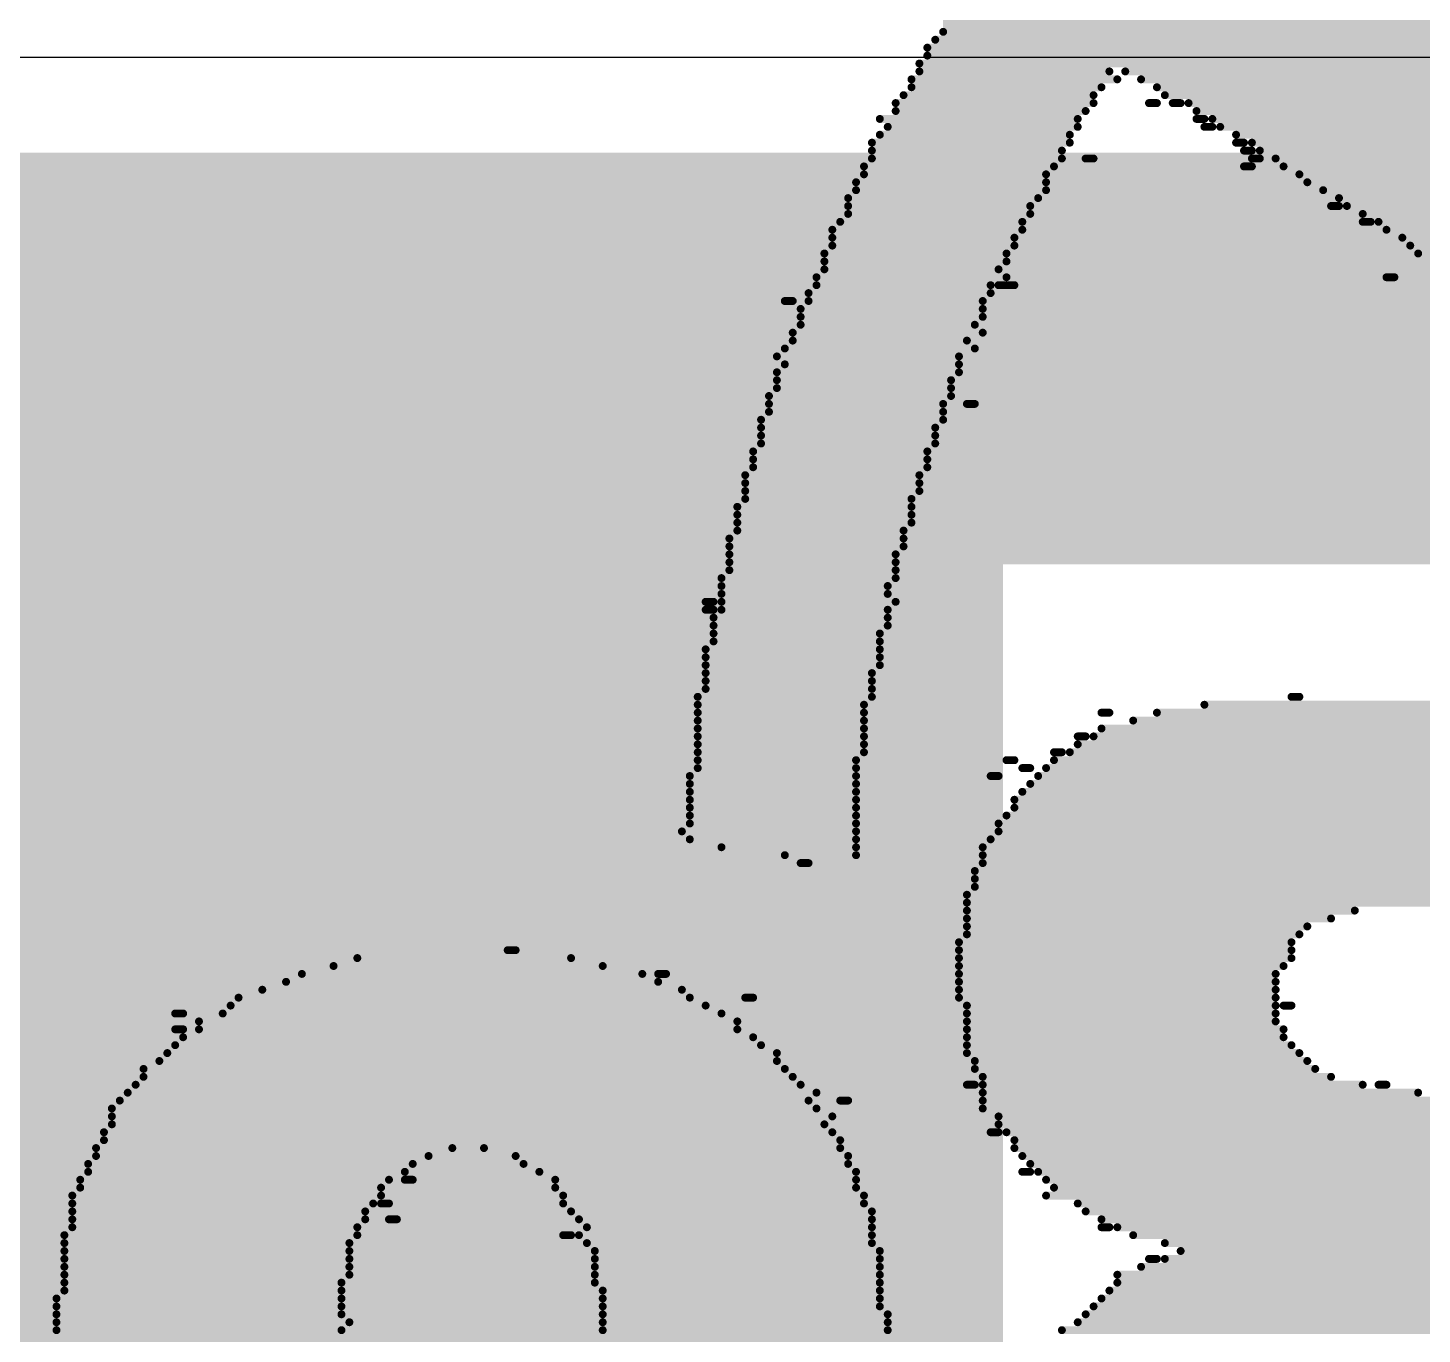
# Model space of a CAD drawing. Header units: inches. Extents: x -5 to 433, y -20 to 71.
# Drawn here: x 12.569 to 17.042, y 53.156 to 57.347 of the extents above; entities that cross this region are included whole.
import ezdxf

# ---------------------------------------------------------------- set-up
doc = ezdxf.new("R2010")
doc.units = ezdxf.units.IN
doc.layers.add('Bottom Overlay', color=54, linetype='Continuous')
doc.layers.add('Top Layer', color=1, linetype='Continuous')

msp = doc.modelspace()

# ---------------------------------------------------------------- hatches: boundary and pattern name
at = {"layer": 'Top Layer'}
for points in [[(10.3378, 55.626), (76.581, 55.626), (76.581, 56.9468), (10.3378, 56.9468)], [(10.3378, 7.1882), (15.6972, 7.1882), (15.6972, 56.9468), (10.3378, 56.9468)]]:
    msp.add_hatch(color=1, dxfattribs=at).paths.add_polyline_path(points)

# ---------------------------------------------------------------- linework, layer by layer
at = {"layer": 'Bottom Overlay', "const_width": 0.0254}
for points in [[(15.5054, 57.3596), (19.5186, 57.3596)], [(15.5054, 57.3342), (19.544, 57.3342)], [(15.48, 57.3088), (19.5694, 57.3088)], [(15.4546, 57.2834), (19.5948, 57.2834)], [(15.4546, 57.258), (19.6202, 57.258)], [(15.4292, 57.2326), (19.6456, 57.2326)], [(15.4292, 57.2072), (16.0388, 57.2072)], [(16.0896, 57.2072), (19.671, 57.2072)], [(15.4038, 57.1818), (16.0642, 57.1818)], [(15.4038, 57.1564), (16.0134, 57.1564)], [(16.1404, 57.1818), (19.6964, 57.1818)], [(16.1912, 57.1564), (19.7218, 57.1564)], [(15.3784, 57.131), (15.988, 57.131)], [(16.2166, 57.131), (19.7472, 57.131)], [(15.353, 57.1056), (15.988, 57.1056)], [(15.353, 57.0802), (15.9626, 57.0802)], [(16.1658, 57.1056), (16.1912, 57.1056)], [(16.242, 57.1056), (16.2674, 57.1056)], [(16.2928, 57.1056), (19.7726, 57.1056)], [(16.3182, 57.0802), (19.798, 57.0802)], [(15.3022, 57.0548), (15.9372, 57.0548)], [(15.3276, 57.0294), (15.9372, 57.0294)], [(16.3182, 57.0548), (16.3436, 57.0548)], [(16.3436, 57.0294), (16.369, 57.0294)], [(16.369, 57.0548), (19.8234, 57.0548)], [(16.3944, 57.0294), (19.8488, 57.0294)], [(15.2768, 56.9786), (15.9118, 56.9786)], [(15.3022, 57.004), (15.9118, 57.004)], [(16.4452, 57.004), (19.8996, 57.004)], [(16.4452, 56.9786), (16.4706, 56.9786)], [(16.496, 56.9786), (19.925, 56.9786)], [(15.2768, 56.9532), (15.8864, 56.9532)], [(16.4706, 56.9532), (16.496, 56.9532)], [(16.5214, 56.9532), (19.925, 56.9532)], [(15.2514, 56.9024), (15.861, 56.9024)], [(15.2768, 56.9278), (15.8864, 56.9278)], [(15.9626, 56.9278), (15.988, 56.9278)], [(16.4706, 56.9024), (16.496, 56.9024)], [(16.496, 56.9278), (16.5214, 56.9278)], [(16.5722, 56.9278), (19.9504, 56.9278)], [(16.5976, 56.9024), (20.0012, 56.9024)], [(15.226, 56.8516), (15.8356, 56.8516)], [(15.2514, 56.877), (15.8356, 56.877)], [(16.6484, 56.877), (20.0266, 56.877)], [(16.6738, 56.8516), (20.052, 56.8516)], [(15.2006, 56.8008), (15.8102, 56.8008)], [(15.226, 56.8262), (15.8356, 56.8262)], [(16.7246, 56.8262), (20.0774, 56.8262)], [(16.7754, 56.8008), (20.1028, 56.8008)], [(15.2006, 56.7754), (15.7848, 56.7754)], [(16.75, 56.7754), (16.7754, 56.7754)], [(16.8008, 56.7754), (20.1282, 56.7754)], [(15.1752, 56.7246), (15.7594, 56.7246)], [(15.2006, 56.75), (15.7848, 56.75)], [(16.8516, 56.75), (20.1536, 56.75)], [(16.8516, 56.7246), (16.877, 56.7246)], [(16.9024, 56.7246), (20.179, 56.7246)], [(15.1498, 56.6992), (15.7594, 56.6992)], [(15.1498, 56.6738), (15.734, 56.6738)], [(16.9278, 56.6992), (20.2044, 56.6992)], [(16.9786, 56.6738), (20.2298, 56.6738)], [(15.1244, 56.623), (15.7086, 56.623)], [(15.1498, 56.6484), (15.734, 56.6484)], [(17.004, 56.6484), (20.2806, 56.6484)], [(17.0294, 56.623), (20.2806, 56.623)], [(15.1244, 56.5976), (15.7086, 56.5976)], [(15.099, 56.5468), (15.7086, 56.5468)], [(15.1244, 56.5722), (15.6832, 56.5722)], [(16.9278, 56.5468), (16.9532, 56.5468)], [(15.0736, 56.496), (15.6578, 56.496)], [(15.099, 56.5214), (15.6578, 56.5214)], [(15.6832, 56.5214), (15.734, 56.5214)], [(14.9974, 56.4706), (15.0228, 56.4706)], [(15.0482, 56.4452), (15.6324, 56.4452)], [(15.0736, 56.4706), (15.6324, 56.4706)], [(15.0482, 56.4198), (15.6324, 56.4198)], [(15.0482, 56.3944), (15.607, 56.3944)], [(15.0228, 56.369), (15.6324, 56.369)], [(14.9974, 56.3182), (15.607, 56.3182)], [(15.0228, 56.3436), (15.5816, 56.3436)], [(14.972, 56.2928), (15.5562, 56.2928)], [(14.9974, 56.2674), (15.5562, 56.2674)], [(14.972, 56.242), (15.5562, 56.242)], [(14.972, 56.2166), (15.5308, 56.2166)], [(14.972, 56.1912), (15.5308, 56.1912)], [(14.9466, 56.1658), (15.5308, 56.1658)], [(14.9466, 56.1404), (15.5054, 56.1404)], [(15.5816, 56.1404), (15.607, 56.1404)], [(14.9212, 56.0896), (15.5054, 56.0896)], [(14.9466, 56.115), (15.5054, 56.115)], [(14.9212, 56.0642), (15.48, 56.0642)], [(14.9212, 56.0388), (15.48, 56.0388)], [(14.9212, 56.0134), (15.48, 56.0134)], [(14.8958, 55.988), (15.4546, 55.988)], [(14.8958, 55.9626), (15.4546, 55.9626)], [(14.8704, 55.9118), (15.4292, 55.9118)], [(14.8958, 55.9372), (15.4546, 55.9372)], [(14.8704, 55.8864), (15.4292, 55.8864)], [(14.8704, 55.861), (15.4292, 55.861)], [(14.8704, 55.8356), (15.4038, 55.8356)], [(14.845, 55.8102), (15.4038, 55.8102)], [(14.845, 55.7848), (15.4038, 55.7848)], [(14.845, 55.7594), (15.4038, 55.7594)], [(14.845, 55.734), (15.3784, 55.734)], [(14.8196, 55.7086), (15.3784, 55.7086)], [(14.8196, 55.6832), (15.3784, 55.6832)], [(14.8196, 55.6578), (15.353, 55.6578)], [(14.8196, 55.6324), (15.353, 55.6324)], [(14.8196, 55.607), (15.353, 55.607)], [(14.7942, 55.5816), (15.353, 55.5816)], [(14.7942, 55.5562), (15.3276, 55.5562)], [(14.7434, 55.5054), (14.7688, 55.5054)], [(14.7942, 55.5308), (15.3276, 55.5308)], [(14.7942, 55.5054), (15.353, 55.5054)], [(14.7434, 55.48), (14.7688, 55.48)], [(14.7942, 55.48), (15.3276, 55.48)], [(14.7688, 55.4546), (15.3276, 55.4546)], [(14.7688, 55.4292), (15.3276, 55.4292)], [(14.7688, 55.4038), (15.3022, 55.4038)], [(14.7688, 55.3784), (15.3022, 55.3784)], [(14.7434, 55.353), (15.3022, 55.353)], [(14.7434, 55.3276), (15.3022, 55.3276)], [(14.7434, 55.3022), (15.3022, 55.3022)], [(14.7434, 55.2768), (15.2768, 55.2768)], [(14.7434, 55.2514), (15.2768, 55.2514)], [(14.718, 55.2006), (15.2768, 55.2006)], [(14.7434, 55.226), (15.2768, 55.226)], [(16.623, 55.2006), (16.6484, 55.2006)], [(14.718, 55.1752), (15.2514, 55.1752)], [(14.718, 55.1498), (15.2514, 55.1498)], [(16.0134, 55.1498), (16.0388, 55.1498)], [(16.1912, 55.1498), (18.4264, 55.1498)], [(16.3436, 55.1752), (18.4264, 55.1752)], [(14.718, 55.1244), (15.2514, 55.1244)], [(14.718, 55.099), (15.2514, 55.099)], [(16.0134, 55.099), (18.4264, 55.099)], [(16.115, 55.1244), (18.4264, 55.1244)], [(14.718, 55.0736), (15.2514, 55.0736)], [(15.9372, 55.0736), (15.9626, 55.0736)], [(15.988, 55.0736), (18.4264, 55.0736)], [(14.718, 55.0482), (15.2514, 55.0482)], [(14.718, 55.0228), (15.2514, 55.0228)], [(15.861, 55.0228), (15.8864, 55.0228)], [(15.9118, 55.0228), (18.4264, 55.0228)], [(15.9372, 55.0482), (18.4264, 55.0482)], [(14.718, 54.9974), (15.226, 54.9974)], [(14.718, 54.972), (15.226, 54.972)], [(15.7086, 54.9974), (15.734, 54.9974)], [(15.7594, 54.972), (15.7848, 54.972)], [(15.8356, 54.972), (18.4264, 54.972)], [(15.861, 54.9974), (18.4264, 54.9974)], [(14.6926, 54.9466), (15.226, 54.9466)], [(14.6926, 54.9212), (15.226, 54.9212)], [(15.6578, 54.9466), (15.6832, 54.9466)], [(15.7848, 54.9212), (18.4264, 54.9212)], [(15.8102, 54.9466), (18.4264, 54.9466)], [(14.6926, 54.8958), (15.226, 54.8958)], [(15.7594, 54.8958), (18.4264, 54.8958)], [(14.6926, 54.8704), (15.226, 54.8704)], [(14.6926, 54.845), (15.226, 54.845)], [(15.734, 54.8704), (18.4264, 54.8704)], [(15.734, 54.845), (18.4264, 54.845)], [(14.6926, 54.8196), (15.226, 54.8196)], [(14.6926, 54.7942), (15.226, 54.7942)], [(15.6832, 54.7942), (18.4264, 54.7942)], [(15.7086, 54.8196), (18.4264, 54.8196)], [(14.6672, 54.7688), (15.226, 54.7688)], [(14.6926, 54.7434), (15.226, 54.7434)], [(15.6578, 54.7434), (18.4264, 54.7434)], [(15.6832, 54.7688), (18.4264, 54.7688)], [(14.7942, 54.718), (15.226, 54.718)], [(15.6324, 54.718), (18.4264, 54.718)], [(14.9974, 54.6926), (15.226, 54.6926)], [(15.0482, 54.6672), (15.0736, 54.6672)], [(15.6324, 54.6926), (18.4264, 54.6926)], [(15.6324, 54.6672), (18.4264, 54.6672)], [(15.607, 54.6418), (18.4264, 54.6418)], [(15.607, 54.6164), (18.4264, 54.6164)], [(15.5816, 54.5656), (18.4264, 54.5656)], [(15.607, 54.591), (18.4264, 54.591)], [(15.5816, 54.5402), (18.4264, 54.5402)], [(15.5816, 54.5148), (16.8262, 54.5148)], [(15.5816, 54.4894), (16.75, 54.4894)], [(15.5816, 54.464), (16.6738, 54.464)], [(15.5816, 54.4386), (16.6484, 54.4386)], [(14.1084, 54.3878), (14.1338, 54.3878)], [(15.5562, 54.4132), (16.623, 54.4132)], [(15.5562, 54.3878), (16.623, 54.3878)], [(13.5496, 54.337), (14.4132, 54.337)], [(13.6258, 54.3624), (14.3116, 54.3624)], [(15.5562, 54.3624), (16.623, 54.3624)], [(15.5562, 54.337), (16.5976, 54.337)], [(13.448, 54.3116), (14.5402, 54.3116)], [(14.591, 54.3116), (14.6164, 54.3116)], [(15.5562, 54.3116), (16.5722, 54.3116)], [(13.321, 54.2608), (14.6672, 54.2608)], [(13.3972, 54.2862), (14.591, 54.2862)], [(15.5562, 54.2862), (16.5722, 54.2862)], [(15.5562, 54.2608), (16.5722, 54.2608)], [(13.2194, 54.21), (14.7434, 54.21)], [(13.2448, 54.2354), (14.6926, 54.2354)], [(14.8704, 54.2354), (14.8958, 54.2354)], [(15.5562, 54.2354), (16.5722, 54.2354)], [(15.5816, 54.21), (16.5722, 54.21)], [(16.5976, 54.21), (16.623, 54.21)], [(13.0416, 54.1846), (13.067, 54.1846)], [(13.1178, 54.1592), (14.845, 54.1592)], [(13.194, 54.1846), (14.7942, 54.1846)], [(15.5816, 54.1846), (16.5722, 54.1846)], [(15.5816, 54.1592), (16.5722, 54.1592)], [(13.0416, 54.1338), (13.067, 54.1338)], [(13.1178, 54.1338), (14.845, 54.1338)], [(15.5816, 54.1338), (16.5976, 54.1338)], [(13.0416, 54.083), (14.9212, 54.083)], [(13.067, 54.1084), (14.8958, 54.1084)], [(15.5816, 54.1084), (16.5976, 54.1084)], [(15.5816, 54.083), (16.623, 54.083)], [(12.9908, 54.0322), (14.972, 54.0322)], [(13.0162, 54.0576), (14.972, 54.0576)], [(15.5816, 54.0576), (16.6484, 54.0576)], [(15.607, 54.0322), (16.6738, 54.0322)], [(12.94, 54.0068), (14.9974, 54.0068)], [(12.94, 53.9814), (15.0228, 53.9814)], [(15.607, 54.0068), (16.6992, 54.0068)], [(15.6324, 53.9814), (16.75, 53.9814)], [(12.9146, 53.956), (15.0482, 53.956)], [(15.5816, 53.956), (15.607, 53.956)], [(15.6324, 53.956), (16.8516, 53.956)], [(16.9024, 53.956), (16.9278, 53.956)], [(12.8638, 53.9052), (15.0736, 53.9052)], [(12.8892, 53.9306), (15.099, 53.9306)], [(15.1752, 53.9052), (15.2006, 53.9052)], [(15.6324, 53.9306), (17.0294, 53.9306)], [(15.6324, 53.9052), (18.4264, 53.9052)], [(12.8384, 53.8798), (15.099, 53.8798)], [(12.8384, 53.8544), (15.1498, 53.8544)], [(15.6324, 53.8798), (18.4264, 53.8798)], [(15.6832, 53.8544), (18.4264, 53.8544)], [(12.813, 53.8036), (15.1498, 53.8036)], [(12.8384, 53.829), (15.1244, 53.829)], [(15.6578, 53.8036), (15.6832, 53.8036)], [(15.6832, 53.829), (18.4264, 53.829)], [(15.7086, 53.8036), (18.4264, 53.8036)], [(12.813, 53.7782), (15.1752, 53.7782)], [(15.734, 53.7782), (18.4264, 53.7782)], [(12.7876, 53.7528), (13.9306, 53.7528)], [(12.7876, 53.7274), (13.8544, 53.7274)], [(14.0322, 53.7528), (15.1752, 53.7528)], [(14.1338, 53.7274), (15.2006, 53.7274)], [(15.734, 53.7528), (18.4264, 53.7528)], [(15.7594, 53.7274), (18.4264, 53.7274)], [(12.7622, 53.702), (13.8036, 53.702)], [(12.7622, 53.6766), (13.7782, 53.6766)], [(14.1592, 53.702), (15.2006, 53.702)], [(14.21, 53.6766), (15.226, 53.6766)], [(15.7594, 53.6766), (15.7848, 53.6766)], [(15.7848, 53.702), (18.4264, 53.702)], [(15.8102, 53.6766), (18.4264, 53.6766)], [(12.7368, 53.6512), (13.7274, 53.6512)], [(12.7368, 53.6258), (13.702, 53.6258)], [(13.7782, 53.6512), (13.8036, 53.6512)], [(14.2608, 53.6512), (15.226, 53.6512)], [(14.2608, 53.6258), (15.226, 53.6258)], [(15.8356, 53.6512), (18.4264, 53.6512)], [(15.861, 53.6258), (18.4264, 53.6258)], [(12.7114, 53.6004), (13.702, 53.6004)], [(14.2862, 53.6004), (15.2514, 53.6004)], [(15.8356, 53.6004), (18.4264, 53.6004)], [(12.7114, 53.575), (13.6766, 53.575)], [(12.7114, 53.5496), (13.6512, 53.5496)], [(13.702, 53.575), (13.7274, 53.575)], [(14.2862, 53.575), (15.2514, 53.575)], [(14.3116, 53.5496), (15.2768, 53.5496)], [(15.9372, 53.575), (18.4264, 53.575)], [(15.9626, 53.5496), (18.4264, 53.5496)], [(12.7114, 53.5242), (13.6512, 53.5242)], [(12.7114, 53.4988), (13.6258, 53.4988)], [(13.7274, 53.5242), (13.7528, 53.5242)], [(14.337, 53.5242), (15.2768, 53.5242)], [(14.3624, 53.4988), (15.2768, 53.4988)], [(16.0134, 53.5242), (18.4264, 53.5242)], [(16.0134, 53.4988), (16.0388, 53.4988)], [(16.0642, 53.4988), (18.4264, 53.4988)], [(12.686, 53.4734), (13.6258, 53.4734)], [(12.686, 53.448), (13.6004, 53.448)], [(14.2862, 53.4734), (14.3116, 53.4734)], [(14.337, 53.4734), (15.2768, 53.4734)], [(14.3624, 53.448), (15.2768, 53.448)], [(16.115, 53.4734), (18.4264, 53.4734)], [(16.2166, 53.448), (18.4264, 53.448)], [(12.686, 53.4226), (13.6004, 53.4226)], [(14.3878, 53.4226), (15.3022, 53.4226)], [(16.2674, 53.4226), (18.4264, 53.4226)], [(12.686, 53.3972), (13.6004, 53.3972)], [(12.686, 53.3718), (13.6004, 53.3718)], [(14.3878, 53.3972), (15.3022, 53.3972)], [(14.3878, 53.3718), (15.3022, 53.3718)], [(16.1404, 53.3718), (18.4264, 53.3718)], [(16.1658, 53.3972), (16.1912, 53.3972)], [(16.2166, 53.3972), (18.4264, 53.3972)], [(12.686, 53.3464), (13.6004, 53.3464)], [(12.686, 53.321), (13.575, 53.321)], [(14.3878, 53.3464), (15.3022, 53.3464)], [(14.3878, 53.321), (15.3022, 53.321)], [(16.0642, 53.3464), (18.4264, 53.3464)], [(16.0642, 53.321), (18.4264, 53.321)], [(12.6606, 53.2702), (13.575, 53.2702)], [(12.686, 53.2956), (13.575, 53.2956)], [(14.4132, 53.2956), (15.3022, 53.2956)], [(14.4132, 53.2702), (15.3022, 53.2702)], [(16.0134, 53.2702), (17.2072, 53.2702)], [(16.0388, 53.2956), (17.2834, 53.2956)], [(12.6606, 53.2448), (13.575, 53.2448)], [(12.6606, 53.2194), (13.575, 53.2194)], [(14.4132, 53.2448), (15.3022, 53.2448)], [(14.4132, 53.2194), (15.3276, 53.2194)], [(15.9626, 53.2194), (17.131, 53.2194)], [(15.988, 53.2448), (17.131, 53.2448)], [(12.6606, 53.194), (13.6004, 53.194)], [(14.4132, 53.194), (15.3276, 53.194)], [(15.9372, 53.194), (17.1056, 53.194)], [(12.6606, 53.1686), (13.575, 53.1686)], [(14.4132, 53.1686), (15.3276, 53.1686)], [(15.8864, 53.1686), (17.0802, 53.1686)]]:
    msp.add_lwpolyline(points, dxfattribs=at)
at = {"layer": 'Bottom Overlay', "const_width": 0.0127}
for points in [[(15.4991, 57.3342, 1), (15.5118, 57.3342, 1)], [(15.4737, 57.3088, 1), (15.4864, 57.3088, 1)], [(15.4483, 57.2834, 1), (15.461, 57.2834, 1)], [(15.4483, 57.258, 1), (15.461, 57.258, 1)], [(15.4229, 57.2326, 1), (15.4356, 57.2326, 1)], [(15.4229, 57.2072, 1), (15.4356, 57.2072, 1)], [(16.0325, 57.2072, 1), (16.0452, 57.2072, 1)], [(16.0833, 57.2072, 1), (16.096, 57.2072, 1)], [(15.3975, 57.1818, 1), (15.4102, 57.1818, 1)], [(15.3975, 57.1564, 1), (15.4102, 57.1564, 1)], [(16.0071, 57.1564, 1), (16.0198, 57.1564, 1)], [(16.0579, 57.1818, 1), (16.0706, 57.1818, 1)], [(16.1341, 57.1818, 1), (16.1468, 57.1818, 1)], [(16.1849, 57.1564, 1), (16.1976, 57.1564, 1)], [(15.3721, 57.131, 1), (15.3848, 57.131, 1)], [(15.9817, 57.131, 1), (15.9944, 57.131, 1)], [(16.2103, 57.131, 1), (16.223, 57.131, 1)], [(15.3467, 57.1056, 1), (15.3594, 57.1056, 1)], [(15.3467, 57.0802, 1), (15.3594, 57.0802, 1)], [(15.9563, 57.0802, 1), (15.969, 57.0802, 1)], [(15.9817, 57.1056, 1), (15.9944, 57.1056, 1)], [(16.1595, 57.1056, 1), (16.1722, 57.1056, 1)], [(16.1849, 57.1056, 1), (16.1976, 57.1056, 1)], [(16.2357, 57.1056, 1), (16.2484, 57.1056, 1)], [(16.2611, 57.1056, 1), (16.2738, 57.1056, 1)], [(16.2865, 57.1056, 1), (16.2992, 57.1056, 1)], [(16.3119, 57.0802, 1), (16.3246, 57.0802, 1)], [(15.2959, 57.0548, 1), (15.3086, 57.0548, 1)], [(15.3213, 57.0294, 1), (15.334, 57.0294, 1)], [(15.9309, 57.0548, 1), (15.9436, 57.0548, 1)], [(15.9309, 57.0294, 1), (15.9436, 57.0294, 1)], [(16.3119, 57.0548, 1), (16.3246, 57.0548, 1)], [(16.3373, 57.0548, 1), (16.35, 57.0548, 1)], [(16.3373, 57.0294, 1), (16.35, 57.0294, 1)], [(16.3627, 57.0548, 1), (16.3754, 57.0548, 1)], [(16.3627, 57.0294, 1), (16.3754, 57.0294, 1)], [(16.3881, 57.0294, 1), (16.4008, 57.0294, 1)], [(15.2705, 56.9786, 1), (15.2832, 56.9786, 1)], [(15.2959, 57.004, 1), (15.3086, 57.004, 1)], [(15.9055, 57.004, 1), (15.9182, 57.004, 1)], [(15.9055, 56.9786, 1), (15.9182, 56.9786, 1)], [(16.4389, 57.004, 1), (16.4516, 57.004, 1)], [(16.4389, 56.9786, 1), (16.4516, 56.9786, 1)], [(16.4643, 56.9786, 1), (16.477, 56.9786, 1)], [(16.4897, 56.9786, 1), (16.5024, 56.9786, 1)], [(15.2705, 56.9532, 1), (15.2832, 56.9532, 1)], [(15.8801, 56.9532, 1), (15.8928, 56.9532, 1)], [(16.4643, 56.9532, 1), (16.477, 56.9532, 1)], [(16.4897, 56.9532, 1), (16.5024, 56.9532, 1)], [(16.5151, 56.9532, 1), (16.5278, 56.9532, 1)], [(15.2451, 56.9024, 1), (15.2578, 56.9024, 1)], [(15.2705, 56.9278, 1), (15.2832, 56.9278, 1)], [(15.8547, 56.9024, 1), (15.8674, 56.9024, 1)], [(15.8801, 56.9278, 1), (15.8928, 56.9278, 1)], [(15.9563, 56.9278, 1), (15.969, 56.9278, 1)], [(15.9817, 56.9278, 1), (15.9944, 56.9278, 1)], [(16.4643, 56.9024, 1), (16.477, 56.9024, 1)], [(16.4897, 56.9278, 1), (16.5024, 56.9278, 1)], [(16.4897, 56.9024, 1), (16.5024, 56.9024, 1)], [(16.5151, 56.9278, 1), (16.5278, 56.9278, 1)], [(16.5659, 56.9278, 1), (16.5786, 56.9278, 1)], [(16.5913, 56.9024, 1), (16.604, 56.9024, 1)], [(15.2197, 56.8516, 1), (15.2324, 56.8516, 1)], [(15.2451, 56.877, 1), (15.2578, 56.877, 1)], [(15.8293, 56.877, 1), (15.842, 56.877, 1)], [(15.8293, 56.8516, 1), (15.842, 56.8516, 1)], [(16.6421, 56.877, 1), (16.6548, 56.877, 1)], [(16.6675, 56.8516, 1), (16.6802, 56.8516, 1)], [(15.1943, 56.8008, 1), (15.207, 56.8008, 1)], [(15.2197, 56.8262, 1), (15.2324, 56.8262, 1)], [(15.8039, 56.8008, 1), (15.8166, 56.8008, 1)], [(15.8293, 56.8262, 1), (15.842, 56.8262, 1)], [(16.7183, 56.8262, 1), (16.731, 56.8262, 1)], [(16.7691, 56.8008, 1), (16.7818, 56.8008, 1)], [(15.1943, 56.7754, 1), (15.207, 56.7754, 1)], [(15.7785, 56.7754, 1), (15.7912, 56.7754, 1)], [(16.7437, 56.7754, 1), (16.7564, 56.7754, 1)], [(16.7691, 56.7754, 1), (16.7818, 56.7754, 1)], [(16.7945, 56.7754, 1), (16.8072, 56.7754, 1)], [(15.1689, 56.7246, 1), (15.1816, 56.7246, 1)], [(15.1943, 56.75, 1), (15.207, 56.75, 1)], [(15.7531, 56.7246, 1), (15.7658, 56.7246, 1)], [(15.7785, 56.75, 1), (15.7912, 56.75, 1)], [(16.8453, 56.75, 1), (16.858, 56.75, 1)], [(16.8453, 56.7246, 1), (16.858, 56.7246, 1)], [(16.8707, 56.7246, 1), (16.8834, 56.7246, 1)], [(16.8961, 56.7246, 1), (16.9088, 56.7246, 1)], [(15.1435, 56.6992, 1), (15.1562, 56.6992, 1)], [(15.1435, 56.6738, 1), (15.1562, 56.6738, 1)], [(15.7277, 56.6738, 1), (15.7404, 56.6738, 1)], [(15.7531, 56.6992, 1), (15.7658, 56.6992, 1)], [(16.9215, 56.6992, 1), (16.9342, 56.6992, 1)], [(16.9723, 56.6738, 1), (16.985, 56.6738, 1)], [(15.1181, 56.623, 1), (15.1308, 56.623, 1)], [(15.1435, 56.6484, 1), (15.1562, 56.6484, 1)], [(15.7023, 56.623, 1), (15.715, 56.623, 1)], [(15.7277, 56.6484, 1), (15.7404, 56.6484, 1)], [(16.9977, 56.6484, 1), (17.0104, 56.6484, 1)], [(17.0231, 56.623, 1), (17.0358, 56.623, 1)], [(15.1181, 56.5976, 1), (15.1308, 56.5976, 1)], [(15.7023, 56.5976, 1), (15.715, 56.5976, 1)], [(15.0927, 56.5468, 1), (15.1054, 56.5468, 1)], [(15.1181, 56.5722, 1), (15.1308, 56.5722, 1)], [(15.6769, 56.5722, 1), (15.6896, 56.5722, 1)], [(15.7023, 56.5468, 1), (15.715, 56.5468, 1)], [(16.9215, 56.5468, 1), (16.9342, 56.5468, 1)], [(16.9469, 56.5468, 1), (16.9596, 56.5468, 1)], [(15.0673, 56.496, 1), (15.08, 56.496, 1)], [(15.0927, 56.5214, 1), (15.1054, 56.5214, 1)], [(15.6515, 56.5214, 1), (15.6642, 56.5214, 1)], [(15.6515, 56.496, 1), (15.6642, 56.496, 1)], [(15.6769, 56.5214, 1), (15.6896, 56.5214, 1)], [(15.7277, 56.5214, 1), (15.7404, 56.5214, 1)], [(14.9911, 56.4706, 1), (15.0038, 56.4706, 1)], [(15.0165, 56.4706, 1), (15.0292, 56.4706, 1)], [(15.0419, 56.4452, 1), (15.0546, 56.4452, 1)], [(15.0673, 56.4706, 1), (15.08, 56.4706, 1)], [(15.6261, 56.4706, 1), (15.6388, 56.4706, 1)], [(15.6261, 56.4452, 1), (15.6388, 56.4452, 1)], [(15.0419, 56.4198, 1), (15.0546, 56.4198, 1)], [(15.0419, 56.3944, 1), (15.0546, 56.3944, 1)], [(15.6007, 56.3944, 1), (15.6134, 56.3944, 1)], [(15.6261, 56.4198, 1), (15.6388, 56.4198, 1)], [(15.0165, 56.369, 1), (15.0292, 56.369, 1)], [(15.6261, 56.369, 1), (15.6388, 56.369, 1)], [(14.9911, 56.3182, 1), (15.0038, 56.3182, 1)], [(15.0165, 56.3436, 1), (15.0292, 56.3436, 1)], [(15.5753, 56.3436, 1), (15.588, 56.3436, 1)], [(15.6007, 56.3182, 1), (15.6134, 56.3182, 1)], [(14.9657, 56.2928, 1), (14.9784, 56.2928, 1)], [(14.9911, 56.2674, 1), (15.0038, 56.2674, 1)], [(15.5499, 56.2928, 1), (15.5626, 56.2928, 1)], [(15.5499, 56.2674, 1), (15.5626, 56.2674, 1)], [(14.9657, 56.242, 1), (14.9784, 56.242, 1)], [(14.9657, 56.2166, 1), (14.9784, 56.2166, 1)], [(15.5245, 56.2166, 1), (15.5372, 56.2166, 1)], [(15.5499, 56.242, 1), (15.5626, 56.242, 1)], [(14.9657, 56.1912, 1), (14.9784, 56.1912, 1)], [(15.5245, 56.1912, 1), (15.5372, 56.1912, 1)], [(14.9403, 56.1658, 1), (14.953, 56.1658, 1)], [(14.9403, 56.1404, 1), (14.953, 56.1404, 1)], [(15.4991, 56.1404, 1), (15.5118, 56.1404, 1)], [(15.5245, 56.1658, 1), (15.5372, 56.1658, 1)], [(15.5753, 56.1404, 1), (15.588, 56.1404, 1)], [(15.6007, 56.1404, 1), (15.6134, 56.1404, 1)], [(14.9149, 56.0896, 1), (14.9276, 56.0896, 1)], [(14.9403, 56.115, 1), (14.953, 56.115, 1)], [(15.4991, 56.115, 1), (15.5118, 56.115, 1)], [(15.4991, 56.0896, 1), (15.5118, 56.0896, 1)], [(14.9149, 56.0642, 1), (14.9276, 56.0642, 1)], [(14.9149, 56.0388, 1), (14.9276, 56.0388, 1)], [(15.4737, 56.0642, 1), (15.4864, 56.0642, 1)], [(15.4737, 56.0388, 1), (15.4864, 56.0388, 1)], [(14.9149, 56.0134, 1), (14.9276, 56.0134, 1)], [(15.4737, 56.0134, 1), (15.4864, 56.0134, 1)], [(14.8895, 55.988, 1), (14.9022, 55.988, 1)], [(14.8895, 55.9626, 1), (14.9022, 55.9626, 1)], [(15.4483, 55.988, 1), (15.461, 55.988, 1)], [(15.4483, 55.9626, 1), (15.461, 55.9626, 1)], [(14.8641, 55.9118, 1), (14.8768, 55.9118, 1)], [(14.8895, 55.9372, 1), (14.9022, 55.9372, 1)], [(15.4229, 55.9118, 1), (15.4356, 55.9118, 1)], [(15.4483, 55.9372, 1), (15.461, 55.9372, 1)], [(14.8641, 55.8864, 1), (14.8768, 55.8864, 1)], [(14.8641, 55.861, 1), (14.8768, 55.861, 1)], [(15.4229, 55.8864, 1), (15.4356, 55.8864, 1)], [(15.4229, 55.861, 1), (15.4356, 55.861, 1)], [(14.8641, 55.8356, 1), (14.8768, 55.8356, 1)], [(15.3975, 55.8356, 1), (15.4102, 55.8356, 1)], [(14.8387, 55.8102, 1), (14.8514, 55.8102, 1)], [(14.8387, 55.7848, 1), (14.8514, 55.7848, 1)], [(15.3975, 55.8102, 1), (15.4102, 55.8102, 1)], [(15.3975, 55.7848, 1), (15.4102, 55.7848, 1)], [(14.8387, 55.7594, 1), (14.8514, 55.7594, 1)], [(14.8387, 55.734, 1), (14.8514, 55.734, 1)], [(15.3721, 55.734, 1), (15.3848, 55.734, 1)], [(15.3975, 55.7594, 1), (15.4102, 55.7594, 1)], [(14.8133, 55.7086, 1), (14.826, 55.7086, 1)], [(14.8133, 55.6832, 1), (14.826, 55.6832, 1)], [(15.3721, 55.7086, 1), (15.3848, 55.7086, 1)], [(15.3721, 55.6832, 1), (15.3848, 55.6832, 1)], [(14.8133, 55.6578, 1), (14.826, 55.6578, 1)], [(15.3467, 55.6578, 1), (15.3594, 55.6578, 1)], [(14.8133, 55.6324, 1), (14.826, 55.6324, 1)], [(14.8133, 55.607, 1), (14.826, 55.607, 1)], [(15.3467, 55.6324, 1), (15.3594, 55.6324, 1)], [(15.3467, 55.607, 1), (15.3594, 55.607, 1)], [(14.7879, 55.5816, 1), (14.8006, 55.5816, 1)], [(14.7879, 55.5562, 1), (14.8006, 55.5562, 1)], [(15.3213, 55.5562, 1), (15.334, 55.5562, 1)], [(15.3467, 55.5816, 1), (15.3594, 55.5816, 1)], [(14.7371, 55.5054, 1), (14.7498, 55.5054, 1)], [(14.7625, 55.5054, 1), (14.7752, 55.5054, 1)], [(14.7879, 55.5308, 1), (14.8006, 55.5308, 1)], [(14.7879, 55.5054, 1), (14.8006, 55.5054, 1)], [(15.3213, 55.5308, 1), (15.334, 55.5308, 1)], [(15.3467, 55.5054, 1), (15.3594, 55.5054, 1)], [(14.7371, 55.48, 1), (14.7498, 55.48, 1)], [(14.7625, 55.48, 1), (14.7752, 55.48, 1)], [(14.7879, 55.48, 1), (14.8006, 55.48, 1)], [(15.3213, 55.48, 1), (15.334, 55.48, 1)], [(14.7625, 55.4546, 1), (14.7752, 55.4546, 1)], [(14.7625, 55.4292, 1), (14.7752, 55.4292, 1)], [(15.3213, 55.4546, 1), (15.334, 55.4546, 1)], [(15.3213, 55.4292, 1), (15.334, 55.4292, 1)], [(14.7625, 55.4038, 1), (14.7752, 55.4038, 1)], [(14.7625, 55.3784, 1), (14.7752, 55.3784, 1)], [(15.2959, 55.4038, 1), (15.3086, 55.4038, 1)], [(15.2959, 55.3784, 1), (15.3086, 55.3784, 1)], [(14.7371, 55.353, 1), (14.7498, 55.353, 1)], [(14.7371, 55.3276, 1), (14.7498, 55.3276, 1)], [(15.2959, 55.353, 1), (15.3086, 55.353, 1)], [(15.2959, 55.3276, 1), (15.3086, 55.3276, 1)], [(14.7371, 55.3022, 1), (14.7498, 55.3022, 1)], [(14.7371, 55.2768, 1), (14.7498, 55.2768, 1)], [(15.2705, 55.2768, 1), (15.2832, 55.2768, 1)], [(15.2959, 55.3022, 1), (15.3086, 55.3022, 1)], [(14.7371, 55.2514, 1), (14.7498, 55.2514, 1)], [(15.2705, 55.2514, 1), (15.2832, 55.2514, 1)], [(14.7117, 55.2006, 1), (14.7244, 55.2006, 1)], [(14.7371, 55.226, 1), (14.7498, 55.226, 1)], [(15.2705, 55.226, 1), (15.2832, 55.226, 1)], [(15.2705, 55.2006, 1), (15.2832, 55.2006, 1)], [(16.6167, 55.2006, 1), (16.6294, 55.2006, 1)], [(16.6421, 55.2006, 1), (16.6548, 55.2006, 1)], [(14.7117, 55.1752, 1), (14.7244, 55.1752, 1)], [(14.7117, 55.1498, 1), (14.7244, 55.1498, 1)], [(15.2451, 55.1752, 1), (15.2578, 55.1752, 1)], [(15.2451, 55.1498, 1), (15.2578, 55.1498, 1)], [(16.0071, 55.1498, 1), (16.0198, 55.1498, 1)], [(16.0325, 55.1498, 1), (16.0452, 55.1498, 1)], [(16.1849, 55.1498, 1), (16.1976, 55.1498, 1)], [(16.3373, 55.1752, 1), (16.35, 55.1752, 1)], [(14.7117, 55.1244, 1), (14.7244, 55.1244, 1)], [(14.7117, 55.099, 1), (14.7244, 55.099, 1)], [(15.2451, 55.1244, 1), (15.2578, 55.1244, 1)], [(15.2451, 55.099, 1), (15.2578, 55.099, 1)], [(16.0071, 55.099, 1), (16.0198, 55.099, 1)], [(16.1087, 55.1244, 1), (16.1214, 55.1244, 1)], [(14.7117, 55.0736, 1), (14.7244, 55.0736, 1)], [(15.2451, 55.0736, 1), (15.2578, 55.0736, 1)], [(15.9309, 55.0736, 1), (15.9436, 55.0736, 1)], [(15.9563, 55.0736, 1), (15.969, 55.0736, 1)], [(15.9817, 55.0736, 1), (15.9944, 55.0736, 1)], [(14.7117, 55.0482, 1), (14.7244, 55.0482, 1)], [(14.7117, 55.0228, 1), (14.7244, 55.0228, 1)], [(15.2451, 55.0482, 1), (15.2578, 55.0482, 1)], [(15.2451, 55.0228, 1), (15.2578, 55.0228, 1)], [(15.8547, 55.0228, 1), (15.8674, 55.0228, 1)], [(15.8801, 55.0228, 1), (15.8928, 55.0228, 1)], [(15.9055, 55.0228, 1), (15.9182, 55.0228, 1)], [(15.9309, 55.0482, 1), (15.9436, 55.0482, 1)], [(14.7117, 54.9974, 1), (14.7244, 54.9974, 1)], [(14.7117, 54.972, 1), (14.7244, 54.972, 1)], [(15.2197, 54.9974, 1), (15.2324, 54.9974, 1)], [(15.2197, 54.972, 1), (15.2324, 54.972, 1)], [(15.7023, 54.9974, 1), (15.715, 54.9974, 1)], [(15.7277, 54.9974, 1), (15.7404, 54.9974, 1)], [(15.7531, 54.972, 1), (15.7658, 54.972, 1)], [(15.7785, 54.972, 1), (15.7912, 54.972, 1)], [(15.8293, 54.972, 1), (15.842, 54.972, 1)], [(15.8547, 54.9974, 1), (15.8674, 54.9974, 1)], [(14.6863, 54.9466, 1), (14.699, 54.9466, 1)], [(14.6863, 54.9212, 1), (14.699, 54.9212, 1)], [(15.2197, 54.9466, 1), (15.2324, 54.9466, 1)], [(15.2197, 54.9212, 1), (15.2324, 54.9212, 1)], [(15.6515, 54.9466, 1), (15.6642, 54.9466, 1)], [(15.6769, 54.9466, 1), (15.6896, 54.9466, 1)], [(15.7785, 54.9212, 1), (15.7912, 54.9212, 1)], [(15.8039, 54.9466, 1), (15.8166, 54.9466, 1)], [(14.6863, 54.8958, 1), (14.699, 54.8958, 1)], [(15.2197, 54.8958, 1), (15.2324, 54.8958, 1)], [(15.7531, 54.8958, 1), (15.7658, 54.8958, 1)], [(14.6863, 54.8704, 1), (14.699, 54.8704, 1)], [(14.6863, 54.845, 1), (14.699, 54.845, 1)], [(15.2197, 54.8704, 1), (15.2324, 54.8704, 1)], [(15.2197, 54.845, 1), (15.2324, 54.845, 1)], [(15.7277, 54.8704, 1), (15.7404, 54.8704, 1)], [(15.7277, 54.845, 1), (15.7404, 54.845, 1)], [(14.6863, 54.8196, 1), (14.699, 54.8196, 1)], [(14.6863, 54.7942, 1), (14.699, 54.7942, 1)], [(15.2197, 54.8196, 1), (15.2324, 54.8196, 1)], [(15.2197, 54.7942, 1), (15.2324, 54.7942, 1)], [(15.6769, 54.7942, 1), (15.6896, 54.7942, 1)], [(15.7023, 54.8196, 1), (15.715, 54.8196, 1)], [(14.6609, 54.7688, 1), (14.6736, 54.7688, 1)], [(14.6863, 54.7434, 1), (14.699, 54.7434, 1)], [(15.2197, 54.7688, 1), (15.2324, 54.7688, 1)], [(15.2197, 54.7434, 1), (15.2324, 54.7434, 1)], [(15.6515, 54.7434, 1), (15.6642, 54.7434, 1)], [(15.6769, 54.7688, 1), (15.6896, 54.7688, 1)], [(14.7879, 54.718, 1), (14.8006, 54.718, 1)], [(15.2197, 54.718, 1), (15.2324, 54.718, 1)], [(15.6261, 54.718, 1), (15.6388, 54.718, 1)], [(14.9911, 54.6926, 1), (15.0038, 54.6926, 1)], [(15.0419, 54.6672, 1), (15.0546, 54.6672, 1)], [(15.0673, 54.6672, 1), (15.08, 54.6672, 1)], [(15.2197, 54.6926, 1), (15.2324, 54.6926, 1)], [(15.6261, 54.6926, 1), (15.6388, 54.6926, 1)], [(15.6261, 54.6672, 1), (15.6388, 54.6672, 1)], [(15.6007, 54.6418, 1), (15.6134, 54.6418, 1)], [(15.6007, 54.6164, 1), (15.6134, 54.6164, 1)], [(15.5753, 54.5656, 1), (15.588, 54.5656, 1)], [(15.6007, 54.591, 1), (15.6134, 54.591, 1)], [(15.5753, 54.5402, 1), (15.588, 54.5402, 1)], [(15.5753, 54.5148, 1), (15.588, 54.5148, 1)], [(15.5753, 54.4894, 1), (15.588, 54.4894, 1)], [(16.7437, 54.4894, 1), (16.7564, 54.4894, 1)], [(16.8199, 54.5148, 1), (16.8326, 54.5148, 1)], [(15.5753, 54.464, 1), (15.588, 54.464, 1)], [(15.5753, 54.4386, 1), (15.588, 54.4386, 1)], [(16.6421, 54.4386, 1), (16.6548, 54.4386, 1)], [(16.6675, 54.464, 1), (16.6802, 54.464, 1)], [(14.1021, 54.3878, 1), (14.1148, 54.3878, 1)], [(14.1275, 54.3878, 1), (14.1402, 54.3878, 1)], [(15.5499, 54.4132, 1), (15.5626, 54.4132, 1)], [(15.5499, 54.3878, 1), (15.5626, 54.3878, 1)], [(16.6167, 54.4132, 1), (16.6294, 54.4132, 1)], [(16.6167, 54.3878, 1), (16.6294, 54.3878, 1)], [(13.5433, 54.337, 1), (13.556, 54.337, 1)], [(13.6195, 54.3624, 1), (13.6322, 54.3624, 1)], [(14.3053, 54.3624, 1), (14.318, 54.3624, 1)], [(14.4069, 54.337, 1), (14.4196, 54.337, 1)], [(15.5499, 54.3624, 1), (15.5626, 54.3624, 1)], [(15.5499, 54.337, 1), (15.5626, 54.337, 1)], [(16.5913, 54.337, 1), (16.604, 54.337, 1)], [(16.6167, 54.3624, 1), (16.6294, 54.3624, 1)], [(13.4417, 54.3116, 1), (13.4544, 54.3116, 1)], [(14.5339, 54.3116, 1), (14.5466, 54.3116, 1)], [(14.5847, 54.3116, 1), (14.5974, 54.3116, 1)], [(14.6101, 54.3116, 1), (14.6228, 54.3116, 1)], [(15.5499, 54.3116, 1), (15.5626, 54.3116, 1)], [(16.5659, 54.3116, 1), (16.5786, 54.3116, 1)], [(13.3147, 54.2608, 1), (13.3274, 54.2608, 1)], [(13.3909, 54.2862, 1), (13.4036, 54.2862, 1)], [(14.5847, 54.2862, 1), (14.5974, 54.2862, 1)], [(14.6609, 54.2608, 1), (14.6736, 54.2608, 1)], [(15.5499, 54.2862, 1), (15.5626, 54.2862, 1)], [(15.5499, 54.2608, 1), (15.5626, 54.2608, 1)], [(16.5659, 54.2862, 1), (16.5786, 54.2862, 1)], [(16.5659, 54.2608, 1), (16.5786, 54.2608, 1)], [(13.2131, 54.21, 1), (13.2258, 54.21, 1)], [(13.2385, 54.2354, 1), (13.2512, 54.2354, 1)], [(14.6863, 54.2354, 1), (14.699, 54.2354, 1)], [(14.7371, 54.21, 1), (14.7498, 54.21, 1)], [(14.8641, 54.2354, 1), (14.8768, 54.2354, 1)], [(14.8895, 54.2354, 1), (14.9022, 54.2354, 1)], [(15.5499, 54.2354, 1), (15.5626, 54.2354, 1)], [(15.5753, 54.21, 1), (15.588, 54.21, 1)], [(16.5659, 54.2354, 1), (16.5786, 54.2354, 1)], [(16.5659, 54.21, 1), (16.5786, 54.21, 1)], [(16.5913, 54.21, 1), (16.604, 54.21, 1)], [(16.6167, 54.21, 1), (16.6294, 54.21, 1)], [(13.0353, 54.1846, 1), (13.048, 54.1846, 1)], [(13.0607, 54.1846, 1), (13.0734, 54.1846, 1)], [(13.1115, 54.1592, 1), (13.1242, 54.1592, 1)], [(13.1877, 54.1846, 1), (13.2004, 54.1846, 1)], [(14.7879, 54.1846, 1), (14.8006, 54.1846, 1)], [(14.8387, 54.1592, 1), (14.8514, 54.1592, 1)], [(15.5753, 54.1846, 1), (15.588, 54.1846, 1)], [(15.5753, 54.1592, 1), (15.588, 54.1592, 1)], [(16.5659, 54.1846, 1), (16.5786, 54.1846, 1)], [(16.5659, 54.1592, 1), (16.5786, 54.1592, 1)], [(13.0353, 54.1338, 1), (13.048, 54.1338, 1)], [(13.0607, 54.1338, 1), (13.0734, 54.1338, 1)], [(13.1115, 54.1338, 1), (13.1242, 54.1338, 1)], [(14.8387, 54.1338, 1), (14.8514, 54.1338, 1)], [(15.5753, 54.1338, 1), (15.588, 54.1338, 1)], [(16.5913, 54.1338, 1), (16.604, 54.1338, 1)], [(13.0353, 54.083, 1), (13.048, 54.083, 1)], [(13.0607, 54.1084, 1), (13.0734, 54.1084, 1)], [(14.8895, 54.1084, 1), (14.9022, 54.1084, 1)], [(14.9149, 54.083, 1), (14.9276, 54.083, 1)], [(15.5753, 54.1084, 1), (15.588, 54.1084, 1)], [(15.5753, 54.083, 1), (15.588, 54.083, 1)], [(16.5913, 54.1084, 1), (16.604, 54.1084, 1)], [(16.6167, 54.083, 1), (16.6294, 54.083, 1)], [(12.9845, 54.0322, 1), (12.9972, 54.0322, 1)], [(13.0099, 54.0576, 1), (13.0226, 54.0576, 1)], [(14.9657, 54.0576, 1), (14.9784, 54.0576, 1)], [(14.9657, 54.0322, 1), (14.9784, 54.0322, 1)], [(15.5753, 54.0576, 1), (15.588, 54.0576, 1)], [(15.6007, 54.0322, 1), (15.6134, 54.0322, 1)], [(16.6421, 54.0576, 1), (16.6548, 54.0576, 1)], [(16.6675, 54.0322, 1), (16.6802, 54.0322, 1)], [(12.9337, 54.0068, 1), (12.9464, 54.0068, 1)], [(12.9337, 53.9814, 1), (12.9464, 53.9814, 1)], [(14.9911, 54.0068, 1), (15.0038, 54.0068, 1)], [(15.0165, 53.9814, 1), (15.0292, 53.9814, 1)], [(15.6007, 54.0068, 1), (15.6134, 54.0068, 1)], [(15.6261, 53.9814, 1), (15.6388, 53.9814, 1)], [(16.6929, 54.0068, 1), (16.7056, 54.0068, 1)], [(16.7437, 53.9814, 1), (16.7564, 53.9814, 1)], [(12.9083, 53.956, 1), (12.921, 53.956, 1)], [(15.0419, 53.956, 1), (15.0546, 53.956, 1)], [(15.5753, 53.956, 1), (15.588, 53.956, 1)], [(15.6007, 53.956, 1), (15.6134, 53.956, 1)], [(15.6261, 53.956, 1), (15.6388, 53.956, 1)], [(16.8453, 53.956, 1), (16.858, 53.956, 1)], [(16.8961, 53.956, 1), (16.9088, 53.956, 1)], [(16.9215, 53.956, 1), (16.9342, 53.956, 1)], [(12.8575, 53.9052, 1), (12.8702, 53.9052, 1)], [(12.8829, 53.9306, 1), (12.8956, 53.9306, 1)], [(15.0673, 53.9052, 1), (15.08, 53.9052, 1)], [(15.0927, 53.9306, 1), (15.1054, 53.9306, 1)], [(15.1689, 53.9052, 1), (15.1816, 53.9052, 1)], [(15.1943, 53.9052, 1), (15.207, 53.9052, 1)], [(15.6261, 53.9306, 1), (15.6388, 53.9306, 1)], [(15.6261, 53.9052, 1), (15.6388, 53.9052, 1)], [(17.0231, 53.9306, 1), (17.0358, 53.9306, 1)], [(12.8321, 53.8798, 1), (12.8448, 53.8798, 1)], [(12.8321, 53.8544, 1), (12.8448, 53.8544, 1)], [(15.0927, 53.8798, 1), (15.1054, 53.8798, 1)], [(15.1435, 53.8544, 1), (15.1562, 53.8544, 1)], [(15.6261, 53.8798, 1), (15.6388, 53.8798, 1)], [(15.6769, 53.8544, 1), (15.6896, 53.8544, 1)], [(12.8067, 53.8036, 1), (12.8194, 53.8036, 1)], [(12.8321, 53.829, 1), (12.8448, 53.829, 1)], [(15.1181, 53.829, 1), (15.1308, 53.829, 1)], [(15.1435, 53.8036, 1), (15.1562, 53.8036, 1)], [(15.6515, 53.8036, 1), (15.6642, 53.8036, 1)], [(15.6769, 53.829, 1), (15.6896, 53.829, 1)], [(15.6769, 53.8036, 1), (15.6896, 53.8036, 1)], [(15.7023, 53.8036, 1), (15.715, 53.8036, 1)], [(12.8067, 53.7782, 1), (12.8194, 53.7782, 1)], [(15.1689, 53.7782, 1), (15.1816, 53.7782, 1)], [(15.7277, 53.7782, 1), (15.7404, 53.7782, 1)], [(12.7813, 53.7528, 1), (12.794, 53.7528, 1)], [(12.7813, 53.7274, 1), (12.794, 53.7274, 1)], [(13.8481, 53.7274, 1), (13.8608, 53.7274, 1)], [(13.9243, 53.7528, 1), (13.937, 53.7528, 1)], [(14.0259, 53.7528, 1), (14.0386, 53.7528, 1)], [(14.1275, 53.7274, 1), (14.1402, 53.7274, 1)], [(15.1689, 53.7528, 1), (15.1816, 53.7528, 1)], [(15.1943, 53.7274, 1), (15.207, 53.7274, 1)], [(15.7277, 53.7528, 1), (15.7404, 53.7528, 1)], [(15.7531, 53.7274, 1), (15.7658, 53.7274, 1)], [(12.7559, 53.702, 1), (12.7686, 53.702, 1)], [(12.7559, 53.6766, 1), (12.7686, 53.6766, 1)], [(13.7719, 53.6766, 1), (13.7846, 53.6766, 1)], [(13.7973, 53.702, 1), (13.81, 53.702, 1)], [(14.1529, 53.702, 1), (14.1656, 53.702, 1)], [(14.2037, 53.6766, 1), (14.2164, 53.6766, 1)], [(15.1943, 53.702, 1), (15.207, 53.702, 1)], [(15.2197, 53.6766, 1), (15.2324, 53.6766, 1)], [(15.7531, 53.6766, 1), (15.7658, 53.6766, 1)], [(15.7785, 53.702, 1), (15.7912, 53.702, 1)], [(15.7785, 53.6766, 1), (15.7912, 53.6766, 1)], [(15.8039, 53.6766, 1), (15.8166, 53.6766, 1)], [(12.7305, 53.6512, 1), (12.7432, 53.6512, 1)], [(12.7305, 53.6258, 1), (12.7432, 53.6258, 1)], [(13.6957, 53.6258, 1), (13.7084, 53.6258, 1)], [(13.7211, 53.6512, 1), (13.7338, 53.6512, 1)], [(13.7719, 53.6512, 1), (13.7846, 53.6512, 1)], [(13.7973, 53.6512, 1), (13.81, 53.6512, 1)], [(14.2545, 53.6512, 1), (14.2672, 53.6512, 1)], [(14.2545, 53.6258, 1), (14.2672, 53.6258, 1)], [(15.2197, 53.6512, 1), (15.2324, 53.6512, 1)], [(15.2197, 53.6258, 1), (15.2324, 53.6258, 1)], [(15.8293, 53.6512, 1), (15.842, 53.6512, 1)], [(15.8547, 53.6258, 1), (15.8674, 53.6258, 1)], [(12.7051, 53.6004, 1), (12.7178, 53.6004, 1)], [(13.6957, 53.6004, 1), (13.7084, 53.6004, 1)], [(14.2799, 53.6004, 1), (14.2926, 53.6004, 1)], [(15.2451, 53.6004, 1), (15.2578, 53.6004, 1)], [(15.8293, 53.6004, 1), (15.842, 53.6004, 1)], [(12.7051, 53.575, 1), (12.7178, 53.575, 1)], [(12.7051, 53.5496, 1), (12.7178, 53.5496, 1)], [(13.6449, 53.5496, 1), (13.6576, 53.5496, 1)], [(13.6703, 53.575, 1), (13.683, 53.575, 1)], [(13.6957, 53.575, 1), (13.7084, 53.575, 1)], [(13.7211, 53.575, 1), (13.7338, 53.575, 1)], [(14.2799, 53.575, 1), (14.2926, 53.575, 1)], [(14.3053, 53.5496, 1), (14.318, 53.5496, 1)], [(15.2451, 53.575, 1), (15.2578, 53.575, 1)], [(15.2705, 53.5496, 1), (15.2832, 53.5496, 1)], [(15.9309, 53.575, 1), (15.9436, 53.575, 1)], [(15.9563, 53.5496, 1), (15.969, 53.5496, 1)], [(12.7051, 53.5242, 1), (12.7178, 53.5242, 1)], [(12.7051, 53.4988, 1), (12.7178, 53.4988, 1)], [(13.6195, 53.4988, 1), (13.6322, 53.4988, 1)], [(13.6449, 53.5242, 1), (13.6576, 53.5242, 1)], [(13.7211, 53.5242, 1), (13.7338, 53.5242, 1)], [(13.7465, 53.5242, 1), (13.7592, 53.5242, 1)], [(14.3307, 53.5242, 1), (14.3434, 53.5242, 1)], [(14.3561, 53.4988, 1), (14.3688, 53.4988, 1)], [(15.2705, 53.5242, 1), (15.2832, 53.5242, 1)], [(15.2705, 53.4988, 1), (15.2832, 53.4988, 1)], [(16.0071, 53.5242, 1), (16.0198, 53.5242, 1)], [(16.0071, 53.4988, 1), (16.0198, 53.4988, 1)], [(16.0325, 53.4988, 1), (16.0452, 53.4988, 1)], [(16.0579, 53.4988, 1), (16.0706, 53.4988, 1)], [(12.6797, 53.4734, 1), (12.6924, 53.4734, 1)], [(12.6797, 53.448, 1), (12.6924, 53.448, 1)], [(13.5941, 53.448, 1), (13.6068, 53.448, 1)], [(13.6195, 53.4734, 1), (13.6322, 53.4734, 1)], [(14.2799, 53.4734, 1), (14.2926, 53.4734, 1)], [(14.3053, 53.4734, 1), (14.318, 53.4734, 1)], [(14.3307, 53.4734, 1), (14.3434, 53.4734, 1)], [(14.3561, 53.448, 1), (14.3688, 53.448, 1)], [(15.2705, 53.4734, 1), (15.2832, 53.4734, 1)], [(15.2705, 53.448, 1), (15.2832, 53.448, 1)], [(16.1087, 53.4734, 1), (16.1214, 53.4734, 1)], [(16.2103, 53.448, 1), (16.223, 53.448, 1)], [(12.6797, 53.4226, 1), (12.6924, 53.4226, 1)], [(13.5941, 53.4226, 1), (13.6068, 53.4226, 1)], [(14.3815, 53.4226, 1), (14.3942, 53.4226, 1)], [(15.2959, 53.4226, 1), (15.3086, 53.4226, 1)], [(16.2611, 53.4226, 1), (16.2738, 53.4226, 1)], [(12.6797, 53.3972, 1), (12.6924, 53.3972, 1)], [(12.6797, 53.3718, 1), (12.6924, 53.3718, 1)], [(13.5941, 53.3972, 1), (13.6068, 53.3972, 1)], [(13.5941, 53.3718, 1), (13.6068, 53.3718, 1)], [(14.3815, 53.3972, 1), (14.3942, 53.3972, 1)], [(14.3815, 53.3718, 1), (14.3942, 53.3718, 1)], [(15.2959, 53.3972, 1), (15.3086, 53.3972, 1)], [(15.2959, 53.3718, 1), (15.3086, 53.3718, 1)], [(16.1341, 53.3718, 1), (16.1468, 53.3718, 1)], [(16.1595, 53.3972, 1), (16.1722, 53.3972, 1)], [(16.1849, 53.3972, 1), (16.1976, 53.3972, 1)], [(16.2103, 53.3972, 1), (16.223, 53.3972, 1)], [(12.6797, 53.3464, 1), (12.6924, 53.3464, 1)], [(12.6797, 53.321, 1), (12.6924, 53.321, 1)], [(13.5687, 53.321, 1), (13.5814, 53.321, 1)], [(13.5941, 53.3464, 1), (13.6068, 53.3464, 1)], [(14.3815, 53.3464, 1), (14.3942, 53.3464, 1)], [(14.3815, 53.321, 1), (14.3942, 53.321, 1)], [(15.2959, 53.3464, 1), (15.3086, 53.3464, 1)], [(15.2959, 53.321, 1), (15.3086, 53.321, 1)], [(16.0579, 53.3464, 1), (16.0706, 53.3464, 1)], [(16.0579, 53.321, 1), (16.0706, 53.321, 1)], [(12.6543, 53.2702, 1), (12.667, 53.2702, 1)], [(12.6797, 53.2956, 1), (12.6924, 53.2956, 1)], [(13.5687, 53.2956, 1), (13.5814, 53.2956, 1)], [(13.5687, 53.2702, 1), (13.5814, 53.2702, 1)], [(14.4069, 53.2956, 1), (14.4196, 53.2956, 1)], [(14.4069, 53.2702, 1), (14.4196, 53.2702, 1)], [(15.2959, 53.2956, 1), (15.3086, 53.2956, 1)], [(15.2959, 53.2702, 1), (15.3086, 53.2702, 1)], [(16.0071, 53.2702, 1), (16.0198, 53.2702, 1)], [(16.0325, 53.2956, 1), (16.0452, 53.2956, 1)], [(12.6543, 53.2448, 1), (12.667, 53.2448, 1)], [(12.6543, 53.2194, 1), (12.667, 53.2194, 1)], [(13.5687, 53.2448, 1), (13.5814, 53.2448, 1)], [(13.5687, 53.2194, 1), (13.5814, 53.2194, 1)], [(14.4069, 53.2448, 1), (14.4196, 53.2448, 1)], [(14.4069, 53.2194, 1), (14.4196, 53.2194, 1)], [(15.2959, 53.2448, 1), (15.3086, 53.2448, 1)], [(15.3213, 53.2194, 1), (15.334, 53.2194, 1)], [(15.9563, 53.2194, 1), (15.969, 53.2194, 1)], [(15.9817, 53.2448, 1), (15.9944, 53.2448, 1)], [(12.6543, 53.194, 1), (12.667, 53.194, 1)], [(13.5941, 53.194, 1), (13.6068, 53.194, 1)], [(14.4069, 53.194, 1), (14.4196, 53.194, 1)], [(15.3213, 53.194, 1), (15.334, 53.194, 1)], [(15.9309, 53.194, 1), (15.9436, 53.194, 1)], [(12.6543, 53.1686, 1), (12.667, 53.1686, 1)], [(13.5687, 53.1686, 1), (13.5814, 53.1686, 1)], [(14.4069, 53.1686, 1), (14.4196, 53.1686, 1)], [(15.3213, 53.1686, 1), (15.334, 53.1686, 1)], [(15.8801, 53.1686, 1), (15.8928, 53.1686, 1)]]:
    msp.add_lwpolyline(points, format="xyb", close=True, dxfattribs=at)
at = {"layer": 'Top Layer'}
msp.add_line((76.5745, 57.2516), (10.0584, 57.2516), dxfattribs=at)

doc.saveas('drawing.dxf')
